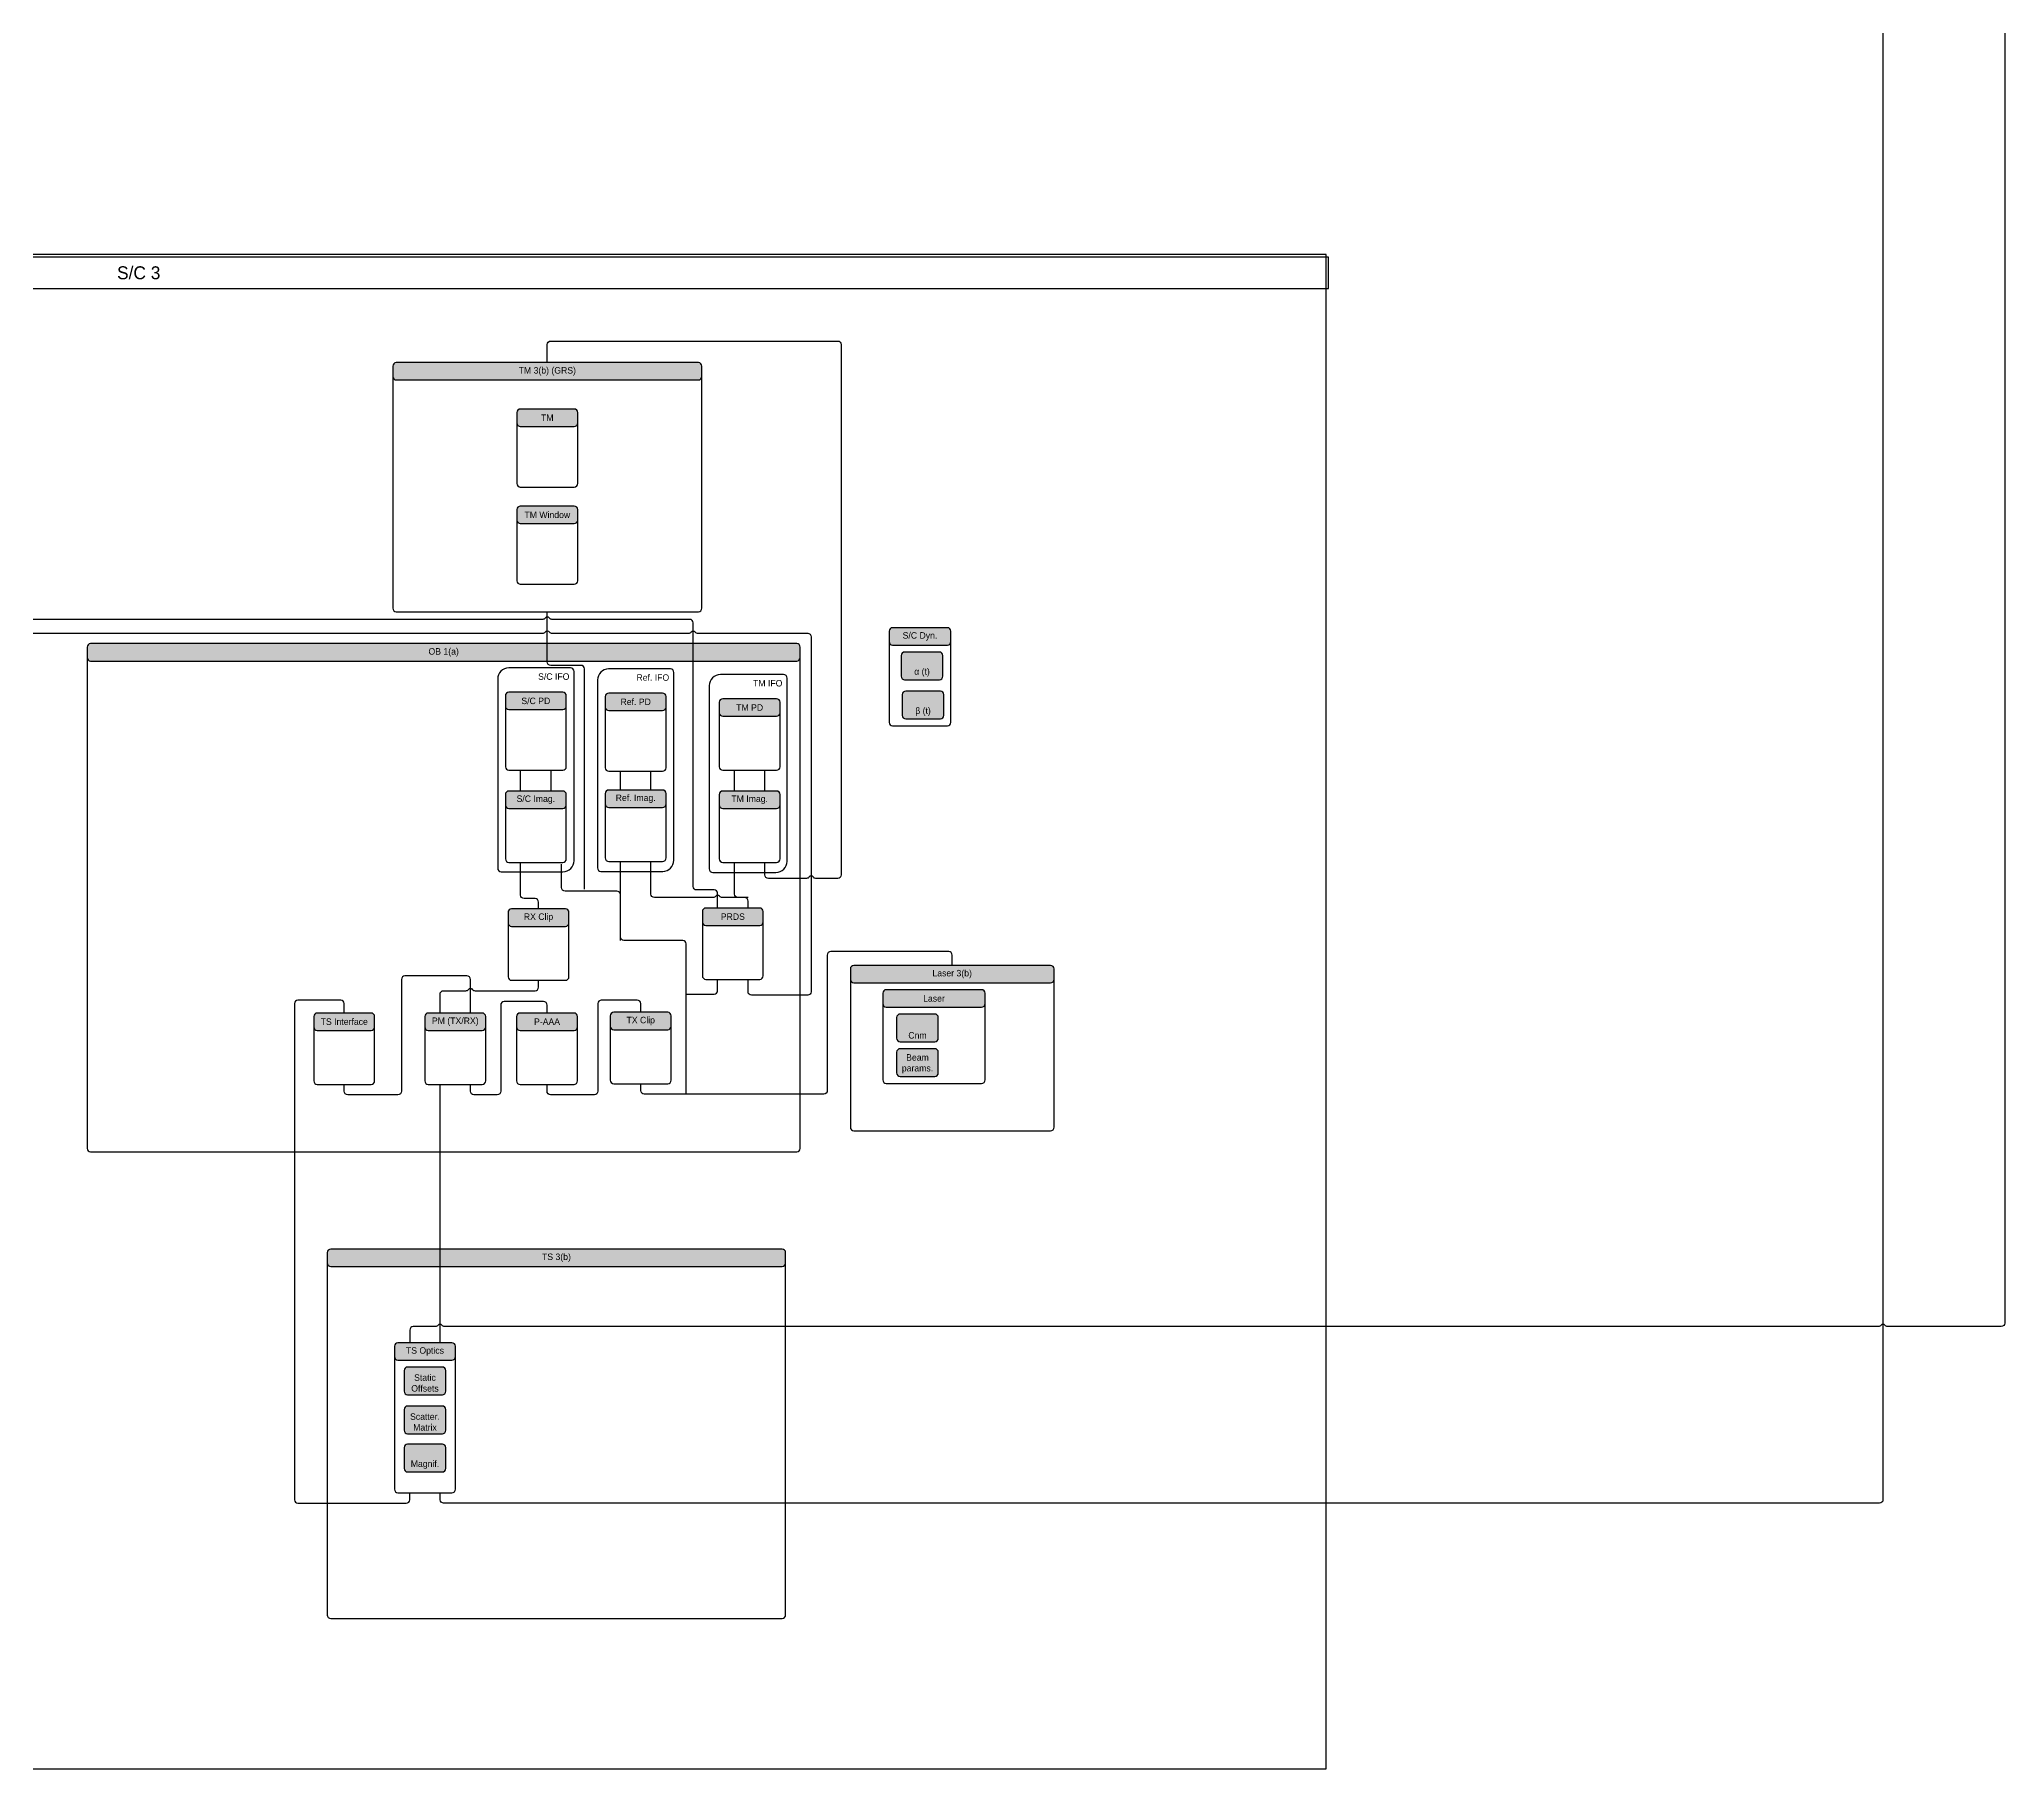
# Model space of a CAD drawing. Extents: x 0.7 to 97.6, y 0.4 to 62.8.
# Drawn here: x 47.35 to 82.76, y 0.45 to 31.6 of the extents above; entities that cross this region are included whole.
import ezdxf

# ---------------------------------------------------------------- set-up
doc = ezdxf.new("R2010")
doc.units = 0
doc.header["$MEASUREMENT"] = 0
for name, color, linetype in [('CONNECTOR', 7, 'CONTINUOUS'), ('FUNCTION_CONTAINER_GROUP', 252, 'CONTINUOUS'), ('FUNCTION_CONTAINERS', 251, 'CONTINUOUS'), ('INPUTS', 7, 'CONTINUOUS'), ('LASER', 7, 'CONTINUOUS'), ('OB', 251, 'CONTINUOUS'), ('S_C', 250, 'CONTINUOUS'), ('TM', 251, 'CONTINUOUS'), ('TS', 251, 'CONTINUOUS')]:
    doc.layers.add(name, color=color, linetype=linetype)
doc.styles.get("Standard").update_dxf_attribs({"font": 'txt.shx'})

msp = doc.modelspace()

# ---------------------------------------------------------------- hatches: boundary and pattern name
at = {"layer": 'FUNCTION_CONTAINERS'}
h = msp.add_hatch(color=253, dxfattribs=at)
h.paths.add_polyline_path([(56.017, 24.628), (56.989, 24.628, 0.414214), (57.051, 24.691), (57.051, 24.878, 0.414214), (56.989, 24.941), (56.503, 24.941), (56.017, 24.941, 0.414214), (55.955, 24.878), (55.955, 24.691, 0.414214)])
edge = h.paths.add_edge_path(flags=0)
edge = h.paths.add_edge_path(flags=0)
edge = h.paths.add_edge_path(flags=0)
h = msp.add_hatch(color=253, dxfattribs=at)
h.paths.add_polyline_path([(56.017, 22.878), (56.989, 22.878, 0.414214), (57.051, 22.941), (57.051, 23.128, 0.414214), (56.989, 23.191), (56.503, 23.191), (56.017, 23.191, 0.414214), (55.955, 23.128), (55.955, 22.941, 0.414214)])
edge = h.paths.add_edge_path(flags=0)
edge = h.paths.add_edge_path(flags=0)
edge = h.paths.add_edge_path(flags=0)
h = msp.add_hatch(color=253, dxfattribs=at)
h.paths.add_polyline_path([(62.723, 20.688), (63.709, 20.688, 0.414214), (63.771, 20.751), (63.771, 20.938, 0.414214), (63.709, 21.001), (63.216, 21.001), (62.723, 21.001, 0.414214), (62.661, 20.938), (62.661, 20.751, 0.414214)])
edge = h.paths.add_edge_path(flags=0)
edge = h.paths.add_edge_path(flags=0)
edge = h.paths.add_edge_path(flags=0)
h = msp.add_hatch(color=253, dxfattribs=at)
h.paths.add_polyline_path([(55.811, 19.526), (56.782, 19.526, 0.414214), (56.845, 19.589), (56.845, 19.776, 0.414214), (56.782, 19.839), (56.296, 19.839), (55.811, 19.839, 0.414214), (55.748, 19.776), (55.748, 19.589, 0.414214)])
edge = h.paths.add_edge_path(flags=0)
edge = h.paths.add_edge_path(flags=0)
edge = h.paths.add_edge_path(flags=0)
h = msp.add_hatch(color=253, dxfattribs=at)
h.paths.add_polyline_path([(57.609, 19.509), (58.58, 19.509, 0.414214), (58.643, 19.571), (58.643, 19.759, 0.414214), (58.58, 19.821), (58.095, 19.821), (57.609, 19.821, 0.414214), (57.546, 19.759), (57.546, 19.571, 0.414214)])
edge = h.paths.add_edge_path(flags=0)
edge = h.paths.add_edge_path(flags=0)
edge = h.paths.add_edge_path(flags=0)
h = msp.add_hatch(color=253, dxfattribs=at)
h.paths.add_polyline_path([(59.662, 19.407), (60.634, 19.407, 0.414214), (60.696, 19.469), (60.696, 19.657, 0.414214), (60.634, 19.719), (60.148, 19.719), (59.662, 19.719, 0.414214), (59.6, 19.657), (59.6, 19.469, 0.414214)])
edge = h.paths.add_edge_path(flags=0)
edge = h.paths.add_edge_path(flags=0)
edge = h.paths.add_edge_path(flags=0)
h = msp.add_hatch(color=253, dxfattribs=at)
h.paths.add_polyline_path([(55.811, 17.746), (56.782, 17.746, 0.414214), (56.845, 17.809), (56.845, 17.996, 0.414214), (56.782, 18.059), (56.296, 18.059), (55.811, 18.059, 0.414214), (55.748, 17.996), (55.748, 17.809, 0.414214)])
edge = h.paths.add_edge_path(flags=0)
edge = h.paths.add_edge_path(flags=0)
edge = h.paths.add_edge_path(flags=0)
h = msp.add_hatch(color=253, dxfattribs=at)
h.paths.add_polyline_path([(57.609, 17.764), (58.58, 17.764, 0.414214), (58.643, 17.826), (58.643, 18.014, 0.414214), (58.58, 18.076), (58.095, 18.076), (57.609, 18.076, 0.414214), (57.546, 18.014), (57.546, 17.826, 0.414214)])
edge = h.paths.add_edge_path(flags=0)
edge = h.paths.add_edge_path(flags=0)
edge = h.paths.add_edge_path(flags=0)
h = msp.add_hatch(color=253, dxfattribs=at)
h.paths.add_polyline_path([(59.662, 17.746), (60.634, 17.746, 0.414214), (60.696, 17.809), (60.696, 17.996, 0.414214), (60.634, 18.059), (60.148, 18.059), (59.662, 18.059, 0.414214), (59.6, 17.996), (59.6, 17.809, 0.414214)])
edge = h.paths.add_edge_path(flags=0)
edge = h.paths.add_edge_path(flags=0)
edge = h.paths.add_edge_path(flags=0)
h = msp.add_hatch(color=253, dxfattribs=at)
h.paths.add_polyline_path([(55.859, 15.621), (56.83, 15.621, 0.414214), (56.893, 15.684), (56.893, 15.871, 0.414214), (56.83, 15.934), (56.345, 15.934), (55.859, 15.934, 0.414214), (55.796, 15.871), (55.796, 15.684, 0.414214)])
edge = h.paths.add_edge_path(flags=0)
edge = h.paths.add_edge_path(flags=0)
edge = h.paths.add_edge_path(flags=0)
h = msp.add_hatch(color=253, dxfattribs=at)
h.paths.add_polyline_path([(59.359, 15.639), (60.33, 15.639, 0.414214), (60.393, 15.701), (60.393, 15.889, 0.414214), (60.33, 15.951), (59.845, 15.951), (59.359, 15.951, 0.414214), (59.296, 15.889), (59.296, 15.701, 0.414214)])
edge = h.paths.add_edge_path(flags=0)
edge = h.paths.add_edge_path(flags=0)
edge = h.paths.add_edge_path(flags=0)
h = msp.add_hatch(color=253, dxfattribs=at)
h.paths.add_polyline_path([(62.609, 14.166), (64.326, 14.166, 0.414214), (64.389, 14.229), (64.389, 14.416, 0.414214), (64.326, 14.479), (63.468, 14.479), (62.609, 14.479, 0.414214), (62.546, 14.416), (62.546, 14.229, 0.414214)])
edge = h.paths.add_edge_path(flags=0)
edge = h.paths.add_edge_path(flags=0)
edge = h.paths.add_edge_path(flags=0)
h = msp.add_hatch(color=253, dxfattribs=at)
h.paths.add_polyline_path([(52.359, 13.746), (53.33, 13.746, 0.414214), (53.393, 13.809), (53.393, 13.996, 0.414214), (53.33, 14.059), (52.845, 14.059), (52.359, 14.059, 0.414214), (52.296, 13.996), (52.296, 13.809, 0.414214)])
edge = h.paths.add_edge_path(flags=0)
edge = h.paths.add_edge_path(flags=0)
edge = h.paths.add_edge_path(flags=0)
h = msp.add_hatch(color=253, dxfattribs=at)
h.paths.add_polyline_path([(54.359, 13.746), (55.33, 13.746, 0.414214), (55.393, 13.809), (55.393, 13.996, 0.414214), (55.33, 14.059), (54.845, 14.059), (54.359, 14.059, 0.414214), (54.296, 13.996), (54.296, 13.809, 0.414214)])
edge = h.paths.add_edge_path(flags=0)
edge = h.paths.add_edge_path(flags=0)
edge = h.paths.add_edge_path(flags=0)
h = msp.add_hatch(color=253, dxfattribs=at)
h.paths.add_polyline_path([(56.013, 13.746), (56.984, 13.746, 0.414214), (57.046, 13.809), (57.046, 13.996, 0.414214), (56.984, 14.059), (56.498, 14.059), (56.013, 14.059, 0.414214), (55.95, 13.996), (55.95, 13.809, 0.414214)])
edge = h.paths.add_edge_path(flags=0)
edge = h.paths.add_edge_path(flags=0)
edge = h.paths.add_edge_path(flags=0)
h = msp.add_hatch(color=253, dxfattribs=at)
h.paths.add_polyline_path([(57.7, 13.759), (58.671, 13.759, 0.414214), (58.734, 13.822), (58.734, 14.009, 0.414214), (58.671, 14.072), (58.186, 14.072), (57.7, 14.072, 0.414214), (57.638, 14.009), (57.638, 13.822, 0.414214)])
edge = h.paths.add_edge_path(flags=0)
edge = h.paths.add_edge_path(flags=0)
edge = h.paths.add_edge_path(flags=0)
h = msp.add_hatch(color=253, dxfattribs=at)
h.paths.add_polyline_path([(53.813, 7.806), (54.785, 7.806, 0.414214), (54.847, 7.869), (54.847, 8.056, 0.414214), (54.785, 8.119), (54.299, 8.119), (53.813, 8.119, 0.414214), (53.751, 8.056), (53.751, 7.869, 0.414214)])
edge = h.paths.add_edge_path(flags=0)
edge = h.paths.add_edge_path(flags=0)
edge = h.paths.add_edge_path(flags=0)
at = {"layer": 'INPUTS'}
for points in [[(62.94, 20.063), (63.565, 20.063, 0.414214), (63.628, 20.126), (63.628, 20.501, 0.414214), (63.565, 20.563), (62.94, 20.563, 0.414214), (62.878, 20.501), (62.878, 20.126, 0.414214)], [(62.959, 19.358), (63.584, 19.358, 0.414214), (63.646, 19.42), (63.646, 19.795, 0.414214), (63.584, 19.858), (62.959, 19.858, 0.414214), (62.896, 19.795), (62.896, 19.42, 0.414214)], [(62.859, 13.541), (63.484, 13.541, 0.414214), (63.546, 13.604), (63.546, 13.979, 0.414214), (63.484, 14.041), (62.859, 14.041, 0.414214), (62.796, 13.979), (62.796, 13.604, 0.414214)], [(62.859, 12.916), (63.484, 12.916, 0.414214), (63.546, 12.979), (63.546, 13.354, 0.414214), (63.484, 13.416), (62.859, 13.416, 0.414214), (62.796, 13.354), (62.796, 12.979, 0.414214)], [(53.987, 7.181), (54.612, 7.181, 0.414214), (54.674, 7.244), (54.674, 7.619, 0.414214), (54.612, 7.681), (53.987, 7.681, 0.414214), (53.924, 7.619), (53.924, 7.244, 0.414214)], [(53.987, 6.479), (54.612, 6.479, 0.414214), (54.674, 6.541), (54.674, 6.916, 0.414214), (54.612, 6.979), (53.987, 6.979, 0.414214), (53.924, 6.916), (53.924, 6.541, 0.414214)], [(53.987, 5.791), (54.612, 5.791, 0.414214), (54.674, 5.854), (54.674, 6.229, 0.414214), (54.612, 6.291), (53.987, 6.291, 0.414214), (53.924, 6.229), (53.924, 5.854, 0.414214)]]:
    msp.add_hatch(color=254, dxfattribs=at).paths.add_polyline_path(points)
at = {"layer": 'LASER'}
h = msp.add_hatch(color=114, dxfattribs=at)
h.paths.add_polyline_path([(62.024, 14.604), (65.569, 14.604, 0.414214), (65.631, 14.666), (65.631, 14.854, 0.414214), (65.569, 14.916), (63.796, 14.916), (62.024, 14.916, 0.414214), (61.962, 14.854), (61.962, 14.666, 0.414214)])
edge = h.paths.add_edge_path(flags=0)
edge = h.paths.add_edge_path(flags=0)
edge = h.paths.add_edge_path(flags=0)
at = {"layer": 'OB'}
h = msp.add_hatch(color=7, dxfattribs=at)
h.paths.add_polyline_path([(48.276, 20.401), (60.995, 20.401, 0.414214), (61.058, 20.464), (61.058, 20.651, 0.414214), (60.995, 20.714), (54.636, 20.714), (48.276, 20.714, 0.414214), (48.214, 20.651), (48.214, 20.464, 0.414214)])
edge = h.paths.add_edge_path(flags=0)
edge = h.paths.add_edge_path(flags=0)
edge = h.paths.add_edge_path(flags=0)
at = {"layer": 'TM'}
h = msp.add_hatch(color=253, dxfattribs=at)
h.paths.add_polyline_path([(53.781, 25.464), (59.225, 25.464, 0.414214), (59.287, 25.526), (59.287, 25.714, 0.414214), (59.225, 25.776), (56.503, 25.776), (53.781, 25.776, 0.414214), (53.719, 25.714), (53.719, 25.526, 0.414214)])
edge = h.paths.add_edge_path(flags=0)
edge = h.paths.add_edge_path(flags=0)
edge = h.paths.add_edge_path(flags=0)
at = {"layer": 'TS'}
h = msp.add_hatch(color=253, dxfattribs=at)
h.paths.add_polyline_path([(52.602, 9.494), (60.734, 9.494, 0.414214), (60.796, 9.556), (60.796, 9.744, 0.414214), (60.734, 9.806), (56.668, 9.806), (52.602, 9.806, 0.414214), (52.54, 9.744), (52.54, 9.556, 0.414214)])
edge = h.paths.add_edge_path(flags=0)
edge = h.paths.add_edge_path(flags=0)
edge = h.paths.add_edge_path(flags=0)

# ---------------------------------------------------------------- linework, layer by layer
at = {"layer": 'CONNECTOR', "linetype": 'CONTINUOUS'}
for p, q in [((56.022, 18.059), (56.022, 18.434)), ((56.571, 18.059), (56.571, 18.434)), ((57.821, 18.076), (57.821, 18.416)), ((58.369, 18.076), (58.369, 18.416)), ((59.874, 18.059), (59.874, 18.434)), ((60.422, 18.059), (60.422, 18.434))]:
    msp.add_line(p, q, dxfattribs=at)
for points in [[(81.025, 43.156), (81.025, 43.281, 0.414214), (80.962, 43.343), (80.626, 43.343, 0.414214), (80.563, 43.281), (80.563, 5.291, -0.414214), (80.501, 5.229), (54.636, 5.229, -0.414214), (54.573, 5.291), (54.573, 5.416)], [(81.573, 40.453), (81.573, 40.203, 0.414214), (81.636, 40.14), (82.693, 40.14, -0.414214), (82.755, 40.078), (82.755, 8.473, -0.414214), (82.693, 8.411), (80.647, 8.411, -0.236068), (80.597, 8.436, 0.5), (80.53, 8.436, -0.236068), (80.48, 8.411), (54.654, 8.411, -0.236068), (54.604, 8.436, 0.5), (54.537, 8.436, -0.236068), (54.487, 8.411), (54.087, 8.411, 0.414214), (54.025, 8.348), (54.025, 8.119)], [(56.503, 25.776), (56.503, 26.104, -0.414214), (56.565, 26.166), (61.734, 26.166, -0.414214), (61.796, 26.104), (61.796, 16.547, -0.414214), (61.734, 16.485), (61.339, 16.485, -0.236068), (61.289, 16.51, 0.5), (61.222, 16.51, -0.236068), (61.172, 16.485), (60.485, 16.485, -0.414214), (60.422, 16.547), (60.422, 16.774)], [(57.171, 16.291), (57.171, 20.26, 0.414214), (57.109, 20.322), (56.565, 20.322, -0.414214), (56.503, 20.385), (56.503, 21.288)], [(59.571, 15.951), (59.571, 16.214, 0.414214), (59.508, 16.276), (59.193, 16.276, -0.414214), (59.13, 16.339), (59.13, 21.089, 0.414214), (59.068, 21.151), (56.586, 21.151, -0.236068), (56.536, 21.176, 0.5), (56.47, 21.176, -0.236068), (56.42, 21.151), (42.818, 21.151, 0.414214), (42.755, 21.089), (42.755, 16.339, -0.414214), (42.693, 16.276), (41.797, 16.276, 0.414214), (41.734, 16.214), (41.734, 14.464, -0.414214), (41.672, 14.401), (40.64, 14.401, -0.414214), (40.577, 14.464), (40.577, 14.651)], [(42.839, 20.901), (56.42, 20.901, 0.236068), (56.47, 20.926, -0.5), (56.536, 20.926, 0.236068), (56.586, 20.901), (59.047, 20.901, 0.236068), (59.097, 20.926, -0.5), (59.164, 20.926, 0.236068), (59.214, 20.901), (61.193, 20.901, -0.414214), (61.255, 20.839), (61.255, 14.443, -0.414214), (61.193, 14.381), (60.181, 14.381, -0.414214), (60.119, 14.443), (60.119, 14.666)], [(56.345, 15.934), (56.345, 16.059, 0.414214), (56.282, 16.121), (56.085, 16.121, -0.414214), (56.022, 16.184), (56.022, 16.774)], [(57.821, 15.367), (57.821, 16.194, 0.414214), (57.758, 16.256), (56.823, 16.256, -0.414214), (56.761, 16.319), (56.761, 16.739)], [(59.005, 12.599), (59.005, 15.304, 0.414214), (58.943, 15.367), (57.883, 15.367, -0.414214), (57.821, 15.429), (57.821, 16.791)], [(60.119, 15.951), (60.119, 16.076, 0.414214), (60.056, 16.139), (59.654, 16.139, -0.236068), (59.604, 16.164, 0.5), (59.537, 16.164, -0.236068), (59.487, 16.139), (58.431, 16.139, -0.414214), (58.369, 16.201), (58.369, 16.791)], [(60.119, 16.139), (59.936, 16.139, -0.414214), (59.874, 16.201), (59.874, 16.774)], [(63.796, 14.916), (63.796, 15.104, 0.414214), (63.734, 15.166), (61.609, 15.166, 0.414214), (61.546, 15.104), (61.546, 12.661, -0.414214), (61.484, 12.599), (58.248, 12.599, -0.414214), (58.186, 12.661), (58.186, 12.786)], [(55.119, 14.059), (55.119, 14.666, 0.414214), (55.056, 14.729), (53.937, 14.729, 0.414214), (53.875, 14.666), (53.875, 12.649, -0.414214), (53.812, 12.586), (52.907, 12.586, -0.414214), (52.845, 12.649), (52.845, 12.774)], [(54.571, 14.059), (54.571, 14.399, -0.414214), (54.633, 14.461), (55.035, 14.461, 0.236068), (55.085, 14.486, -0.5), (55.152, 14.486, 0.236068), (55.202, 14.461), (56.282, 14.461, 0.414214), (56.345, 14.524), (56.345, 14.649)], [(59.005, 14.401), (59.508, 14.401, 0.414214), (59.571, 14.464), (59.571, 14.666)], [(52.845, 14.059), (52.845, 14.229, 0.414214), (52.782, 14.291), (52.012, 14.291, 0.414214), (51.949, 14.229), (51.949, 5.291, 0.414214), (52.012, 5.229), (53.962, 5.229, 0.414214), (54.025, 5.291), (54.025, 5.416)], [(56.498, 14.059), (56.498, 14.203, 0.414214), (56.436, 14.265), (55.726, 14.265, 0.414214), (55.664, 14.203), (55.664, 12.649, -0.414214), (55.601, 12.586), (55.181, 12.586, -0.414214), (55.119, 12.649), (55.119, 12.774)], [(58.186, 14.072), (58.186, 14.229, 0.414214), (58.123, 14.291), (57.476, 14.291, 0.414214), (57.414, 14.229), (57.414, 12.649, -0.414214), (57.351, 12.586), (56.561, 12.586, -0.414214), (56.498, 12.649), (56.498, 12.774)], [(54.573, 8.119), (54.573, 8.305, 0.414214), (54.572, 8.306, -0.414214), (54.571, 8.308), (54.571, 12.774)]]:
    msp.add_lwpolyline(points, format="xyb", dxfattribs=at)
at = {"layer": 'FUNCTION_CONTAINER_GROUP', "linetype": 'CONTINUOUS'}
for points in [[(55.671, 16.604), (56.784, 16.604, 0.4142), (56.984, 16.804), (56.984, 20.214, 0.414214), (56.921, 20.276), (55.809, 20.276, 0.4142), (55.609, 20.076), (55.609, 16.666, 0.414214)], [(57.47, 16.611), (58.582, 16.611, 0.4142), (58.782, 16.811), (58.782, 20.196, 0.414214), (58.72, 20.259), (57.607, 20.259, 0.4142), (57.407, 20.059), (57.407, 16.673, 0.414214)], [(59.484, 16.592), (60.621, 16.592, 0.4142), (60.821, 16.792), (60.821, 20.094, 0.414214), (60.759, 20.157), (59.621, 20.157, 0.4142), (59.421, 19.957), (59.421, 16.655, 0.414214)]]:
    msp.add_lwpolyline(points, format="xyb", close=True, dxfattribs=at)
at = {"layer": 'FUNCTION_CONTAINERS', "linetype": 'CONTINUOUS'}
for points in [[(56.017, 23.536), (56.503, 23.536), (56.989, 23.536, 0.414214), (57.051, 23.598), (57.051, 24.878, 0.414214), (56.989, 24.941), (56.503, 24.941), (56.017, 24.941, 0.414214), (55.955, 24.878), (55.955, 23.598, 0.414214)], [(56.017, 24.628), (56.989, 24.628, 0.414214), (57.051, 24.691), (57.051, 24.878, 0.414214), (56.989, 24.941), (56.503, 24.941), (56.017, 24.941, 0.414214), (55.955, 24.878), (55.955, 24.691, 0.414214)], [(56.017, 21.786), (56.503, 21.786), (56.989, 21.786, 0.414214), (57.051, 21.848), (57.051, 23.128, 0.414214), (56.989, 23.191), (56.503, 23.191), (56.017, 23.191, 0.414214), (55.955, 23.128), (55.955, 21.848, 0.414214)], [(56.017, 22.878), (56.989, 22.878, 0.414214), (57.051, 22.941), (57.051, 23.128, 0.414214), (56.989, 23.191), (56.503, 23.191), (56.017, 23.191, 0.414214), (55.955, 23.128), (55.955, 22.941, 0.414214)], [(62.723, 19.233), (63.216, 19.233), (63.709, 19.233, 0.414214), (63.771, 19.295), (63.771, 20.938, 0.414214), (63.709, 21.001), (63.216, 21.001), (62.723, 21.001, 0.414214), (62.661, 20.938), (62.661, 19.295, 0.414214)], [(62.723, 20.688), (63.709, 20.688, 0.414214), (63.771, 20.751), (63.771, 20.938, 0.414214), (63.709, 21.001), (63.216, 21.001), (62.723, 21.001, 0.414214), (62.661, 20.938), (62.661, 20.751, 0.414214)], [(55.811, 18.434), (56.296, 18.434), (56.782, 18.434, 0.414214), (56.845, 18.496), (56.845, 19.776, 0.414214), (56.782, 19.839), (56.296, 19.839), (55.811, 19.839, 0.414214), (55.748, 19.776), (55.748, 18.496, 0.414214)], [(55.811, 19.526), (56.782, 19.526, 0.414214), (56.845, 19.589), (56.845, 19.776, 0.414214), (56.782, 19.839), (56.296, 19.839), (55.811, 19.839, 0.414214), (55.748, 19.776), (55.748, 19.589, 0.414214)], [(57.609, 18.416), (58.095, 18.416), (58.58, 18.416, 0.414214), (58.643, 18.479), (58.643, 19.759, 0.414214), (58.58, 19.821), (58.095, 19.821), (57.609, 19.821, 0.414214), (57.546, 19.759), (57.546, 18.479, 0.414214)], [(57.609, 19.509), (58.58, 19.509, 0.414214), (58.643, 19.571), (58.643, 19.759, 0.414214), (58.58, 19.821), (58.095, 19.821), (57.609, 19.821, 0.414214), (57.546, 19.759), (57.546, 19.571, 0.414214)], [(59.662, 18.434), (60.148, 18.434), (60.634, 18.434, 0.414214), (60.696, 18.496), (60.696, 19.657, 0.414214), (60.634, 19.719), (60.148, 19.719), (59.662, 19.719, 0.414214), (59.6, 19.657), (59.6, 18.496, 0.414214)], [(59.662, 19.407), (60.634, 19.407, 0.414214), (60.696, 19.469), (60.696, 19.657, 0.414214), (60.634, 19.719), (60.148, 19.719), (59.662, 19.719, 0.414214), (59.6, 19.657), (59.6, 19.469, 0.414214)], [(55.811, 16.774), (56.296, 16.774), (56.782, 16.774, 0.414214), (56.845, 16.836), (56.845, 17.996, 0.414214), (56.782, 18.059), (56.296, 18.059), (55.811, 18.059, 0.414214), (55.748, 17.996), (55.748, 16.836, 0.414214)], [(55.811, 17.746), (56.782, 17.746, 0.414214), (56.845, 17.809), (56.845, 17.996, 0.414214), (56.782, 18.059), (56.296, 18.059), (55.811, 18.059, 0.414214), (55.748, 17.996), (55.748, 17.809, 0.414214)], [(57.609, 16.791), (58.095, 16.791), (58.58, 16.791, 0.414214), (58.643, 16.854), (58.643, 18.014, 0.414214), (58.58, 18.076), (58.095, 18.076), (57.609, 18.076, 0.414214), (57.546, 18.014), (57.546, 16.854, 0.414214)], [(57.609, 17.764), (58.58, 17.764, 0.414214), (58.643, 17.826), (58.643, 18.014, 0.414214), (58.58, 18.076), (58.095, 18.076), (57.609, 18.076, 0.414214), (57.546, 18.014), (57.546, 17.826, 0.414214)], [(59.662, 16.774), (60.148, 16.774), (60.634, 16.774, 0.414214), (60.696, 16.836), (60.696, 17.996, 0.414214), (60.634, 18.059), (60.148, 18.059), (59.662, 18.059, 0.414214), (59.6, 17.996), (59.6, 16.836, 0.414214)], [(59.662, 17.746), (60.634, 17.746, 0.414214), (60.696, 17.809), (60.696, 17.996, 0.414214), (60.634, 18.059), (60.148, 18.059), (59.662, 18.059, 0.414214), (59.6, 17.996), (59.6, 17.809, 0.414214)], [(55.859, 14.649), (56.345, 14.649), (56.83, 14.649, 0.414214), (56.893, 14.711), (56.893, 15.871, 0.414214), (56.83, 15.934), (56.345, 15.934), (55.859, 15.934, 0.414214), (55.796, 15.871), (55.796, 14.711, 0.414214)], [(55.859, 15.621), (56.83, 15.621, 0.414214), (56.893, 15.684), (56.893, 15.871, 0.414214), (56.83, 15.934), (56.345, 15.934), (55.859, 15.934, 0.414214), (55.796, 15.871), (55.796, 15.684, 0.414214)], [(59.359, 14.666), (59.845, 14.666), (60.33, 14.666, 0.414214), (60.393, 14.729), (60.393, 15.889, 0.414214), (60.33, 15.951), (59.845, 15.951), (59.359, 15.951, 0.414214), (59.296, 15.889), (59.296, 14.729, 0.414214)], [(59.359, 15.639), (60.33, 15.639, 0.414214), (60.393, 15.701), (60.393, 15.889, 0.414214), (60.33, 15.951), (59.845, 15.951), (59.359, 15.951, 0.414214), (59.296, 15.889), (59.296, 15.701, 0.414214)], [(62.609, 12.791), (63.468, 12.791), (64.326, 12.791, 0.414214), (64.389, 12.854), (64.389, 14.416, 0.414214), (64.326, 14.479), (63.468, 14.479), (62.609, 14.479, 0.414214), (62.546, 14.416), (62.546, 12.854, 0.414214)], [(62.609, 14.166), (64.326, 14.166, 0.414214), (64.389, 14.229), (64.389, 14.416, 0.414214), (64.326, 14.479), (63.468, 14.479), (62.609, 14.479, 0.414214), (62.546, 14.416), (62.546, 14.229, 0.414214)], [(52.359, 12.774), (52.845, 12.774), (53.33, 12.774, 0.414214), (53.393, 12.836), (53.393, 13.996, 0.414214), (53.33, 14.059), (52.845, 14.059), (52.359, 14.059, 0.414214), (52.296, 13.996), (52.296, 12.836, 0.414214)], [(52.359, 13.746), (53.33, 13.746, 0.414214), (53.393, 13.809), (53.393, 13.996, 0.414214), (53.33, 14.059), (52.845, 14.059), (52.359, 14.059, 0.414214), (52.296, 13.996), (52.296, 13.809, 0.414214)], [(54.359, 12.774), (54.845, 12.774), (55.33, 12.774, 0.414214), (55.393, 12.836), (55.393, 13.996, 0.414214), (55.33, 14.059), (54.845, 14.059), (54.359, 14.059, 0.414214), (54.296, 13.996), (54.296, 12.836, 0.414214)], [(54.359, 13.746), (55.33, 13.746, 0.414214), (55.393, 13.809), (55.393, 13.996, 0.414214), (55.33, 14.059), (54.845, 14.059), (54.359, 14.059, 0.414214), (54.296, 13.996), (54.296, 13.809, 0.414214)], [(56.013, 12.774), (56.498, 12.774), (56.984, 12.774, 0.414214), (57.046, 12.836), (57.046, 13.996, 0.414214), (56.984, 14.059), (56.498, 14.059), (56.013, 14.059, 0.414214), (55.95, 13.996), (55.95, 12.836, 0.414214)], [(56.013, 13.746), (56.984, 13.746, 0.414214), (57.046, 13.809), (57.046, 13.996, 0.414214), (56.984, 14.059), (56.498, 14.059), (56.013, 14.059, 0.414214), (55.95, 13.996), (55.95, 13.809, 0.414214)], [(57.7, 12.786), (58.186, 12.786), (58.671, 12.786, 0.414214), (58.734, 12.849), (58.734, 14.009, 0.414214), (58.671, 14.072), (58.186, 14.072), (57.7, 14.072, 0.414214), (57.638, 14.009), (57.638, 12.849, 0.414214)], [(57.7, 13.759), (58.671, 13.759, 0.414214), (58.734, 13.822), (58.734, 14.009, 0.414214), (58.671, 14.072), (58.186, 14.072), (57.7, 14.072, 0.414214), (57.638, 14.009), (57.638, 13.822, 0.414214)], [(53.813, 5.416), (54.299, 5.416), (54.785, 5.416, 0.414214), (54.847, 5.479), (54.847, 8.056, 0.414214), (54.785, 8.119), (54.299, 8.119), (53.813, 8.119, 0.414214), (53.751, 8.056), (53.751, 5.479, 0.414214)], [(53.813, 7.806), (54.785, 7.806, 0.414214), (54.847, 7.869), (54.847, 8.056, 0.414214), (54.785, 8.119), (54.299, 8.119), (53.813, 8.119, 0.414214), (53.751, 8.056), (53.751, 7.869, 0.414214)]]:
    msp.add_lwpolyline(points, format="xyb", close=True, dxfattribs=at)
at = {"layer": 'INPUTS', "linetype": 'CONTINUOUS'}
for points in [[(62.94, 20.063), (63.565, 20.063, 0.414214), (63.628, 20.126), (63.628, 20.501, 0.414214), (63.565, 20.563), (62.94, 20.563, 0.414214), (62.878, 20.501), (62.878, 20.126, 0.414214)], [(62.959, 19.358), (63.584, 19.358, 0.414214), (63.646, 19.42), (63.646, 19.795, 0.414214), (63.584, 19.858), (62.959, 19.858, 0.414214), (62.896, 19.795), (62.896, 19.42, 0.414214)], [(62.859, 13.541), (63.484, 13.541, 0.414214), (63.546, 13.604), (63.546, 13.979, 0.414214), (63.484, 14.041), (62.859, 14.041, 0.414214), (62.796, 13.979), (62.796, 13.604, 0.414214)], [(62.859, 12.916), (63.484, 12.916, 0.414214), (63.546, 12.979), (63.546, 13.354, 0.414214), (63.484, 13.416), (62.859, 13.416, 0.414214), (62.796, 13.354), (62.796, 12.979, 0.414214)], [(53.987, 7.181), (54.612, 7.181, 0.414214), (54.674, 7.244), (54.674, 7.619, 0.414214), (54.612, 7.681), (53.987, 7.681, 0.414214), (53.924, 7.619), (53.924, 7.244, 0.414214)], [(53.987, 6.479), (54.612, 6.479, 0.414214), (54.674, 6.541), (54.674, 6.916, 0.414214), (54.612, 6.979), (53.987, 6.979, 0.414214), (53.924, 6.916), (53.924, 6.541, 0.414214)], [(53.987, 5.791), (54.612, 5.791, 0.414214), (54.674, 5.854), (54.674, 6.229, 0.414214), (54.612, 6.291), (53.987, 6.291, 0.414214), (53.924, 6.229), (53.924, 5.854, 0.414214)]]:
    msp.add_lwpolyline(points, format="xyb", close=True, dxfattribs=at)
at = {"layer": 'LASER', "linetype": 'CONTINUOUS'}
for points in [[(62.024, 11.937), (63.796, 11.937), (65.569, 11.937, 0.414214), (65.631, 12), (65.631, 14.854, 0.414214), (65.569, 14.916), (63.796, 14.916), (62.024, 14.916, 0.414214), (61.962, 14.854), (61.962, 12, 0.414214)], [(62.024, 14.604), (65.569, 14.604, 0.414214), (65.631, 14.666), (65.631, 14.854, 0.414214), (65.569, 14.916), (63.796, 14.916), (62.024, 14.916, 0.414214), (61.962, 14.854), (61.962, 14.666, 0.414214)]]:
    msp.add_lwpolyline(points, format="xyb", close=True, dxfattribs=at)
at = {"layer": 'OB', "linetype": 'CONTINUOUS'}
for points in [[(48.276, 11.558), (54.636, 11.558), (60.995, 11.558, 0.414214), (61.058, 11.62), (61.058, 20.651, 0.414214), (60.995, 20.714), (54.636, 20.714), (48.276, 20.714, 0.414214), (48.214, 20.651), (48.214, 11.62, 0.414214)], [(48.276, 20.401), (60.995, 20.401, 0.414214), (61.058, 20.464), (61.058, 20.651, 0.414214), (60.995, 20.714), (54.636, 20.714), (48.276, 20.714, 0.414214), (48.214, 20.651), (48.214, 20.464, 0.414214)]]:
    msp.add_lwpolyline(points, format="xyb", close=True, dxfattribs=at)
at = {"layer": 'S_C', "linetype": 'CONTINUOUS'}
for points in [[(27.708, 27.112), (49.143, 27.112), (70.577, 27.112), (70.577, 27.675), (49.143, 27.675), (27.708, 27.675)], [(27.755, 0.445), (49.143, 0.445), (70.53, 0.445), (70.53, 27.722), (49.143, 27.722), (27.755, 27.722)]]:
    msp.add_lwpolyline(points, close=True, dxfattribs=at)
at = {"layer": 'TM', "linetype": 'CONTINUOUS'}
for points in [[(53.781, 21.288), (56.503, 21.288), (59.225, 21.288, 0.414214), (59.287, 21.351), (59.287, 25.714, 0.414214), (59.225, 25.776), (56.503, 25.776), (53.781, 25.776, 0.414214), (53.719, 25.714), (53.719, 21.351, 0.414214)], [(53.781, 25.464), (59.225, 25.464, 0.414214), (59.287, 25.526), (59.287, 25.714, 0.414214), (59.225, 25.776), (56.503, 25.776), (53.781, 25.776, 0.414214), (53.719, 25.714), (53.719, 25.526, 0.414214)]]:
    msp.add_lwpolyline(points, format="xyb", close=True, dxfattribs=at)
at = {"layer": 'TS', "linetype": 'CONTINUOUS'}
for points in [[(52.602, 3.151), (56.668, 3.151), (60.734, 3.151, 0.414214), (60.796, 3.214), (60.796, 9.744, 0.414214), (60.734, 9.806), (56.668, 9.806), (52.602, 9.806, 0.414214), (52.54, 9.744), (52.54, 3.214, 0.414214)], [(52.602, 9.494), (60.734, 9.494, 0.414214), (60.796, 9.556), (60.796, 9.744, 0.414214), (60.734, 9.806), (56.668, 9.806), (52.602, 9.806, 0.414214), (52.54, 9.744), (52.54, 9.556, 0.414214)]]:
    msp.add_lwpolyline(points, format="xyb", close=True, dxfattribs=at)

# ---------------------------------------------------------------- texts
at = {"layer": 'FUNCTION_CONTAINER_GROUP', "char_height": 0.1167, "attachment_point": 6}
for s, insert, width in [('\\C7;\\fFranklin Gothic Book|b0|i0|;\\H0.11670010909438;S/C IFO', (56.901, 20.12), 1.375), ('\\C7;\\fFranklin Gothic Book|b0|i0|;\\H0.11670010909438;Ref. IFO', (58.699, 20.102), 1.375), ('\\C7;\\fFranklin Gothic Book|b0|i0|;\\H0.11670010909438;TM IFO', (60.738, 20), 1.39966)]:
    msp.add_mtext(s, dxfattribs=dict(at, insert=insert, width=width))
at = {"layer": 'FUNCTION_CONTAINERS', "char_height": 0.1167, "attachment_point": 5}
for s, insert, width in [('\\C7;\\fFranklin Gothic Book|b0|i0|;\\H0.11670010909438;TM', (56.503, 24.784), 1.09633), ('\\C7;\\fFranklin Gothic Book|b0|i0|;\\H0.11670010909438;TM Window', (56.503, 23.034), 1.09633), ('\\C7;\\fFranklin Gothic Book|b0|i0|;\\H0.11670010909438;S/C Dyn.', (63.216, 20.845), 1.11067), ('\\C7;\\fFranklin Gothic Book|b0|i0|;\\H0.11670010909438;S/C PD ', (56.296, 19.682), 1.09633), ('\\C7;\\fFranklin Gothic Book|b0|i0|;\\H0.11670010909438;Ref. PD', (58.095, 19.665), 1.09633), ('\\C7;\\fFranklin Gothic Book|b0|i0|;\\H0.11670010909438;TM PD', (60.148, 19.563), 1.09633), ('\\C7;\\fFranklin Gothic Book|b0|i0|;\\H0.11670010909438;S/C Imag.', (56.296, 17.903), 1.09633), ('\\C7;\\fFranklin Gothic Book|b0|i0|;\\H0.11670010909438;Ref. Imag. ', (58.095, 17.92), 1.09633), ('\\C7;\\fFranklin Gothic Book|b0|i0|;\\H0.11670010909438;TM Imag. ', (60.148, 17.903), 1.09633), ('\\C7;\\fFranklin Gothic Book|b0|i0|;\\H0.11670010909438;RX Clip', (56.345, 15.778), 1.09633), ('\\C7;\\fFranklin Gothic Book|b0|i0|;\\H0.11670010909438;PRDS', (59.845, 15.795), 1.09633), ('\\C7;\\fFranklin Gothic Book|b0|i0|;\\H0.11670010909438;Laser', (63.468, 14.322), 1.8422), ('\\C7;\\fFranklin Gothic Book|b0|i0|;\\H0.11670010909438;TS Interface', (52.845, 13.903), 1.09633), ('\\C7;\\fFranklin Gothic Book|b0|i0|;\\H0.11670010909438;PM (TX/RX)', (54.845, 13.903), 1.09633), ('\\C7;\\fFranklin Gothic Book|b0|i0|;\\H0.11670010909438;P-AAA', (56.498, 13.903), 1.09633), ('\\C7;\\fFranklin Gothic Book|b0|i0|;\\H0.11670010909438;TX Clip', (58.186, 13.915), 1.09633), ('\\C7;\\fFranklin Gothic Book|b0|i0|;\\H0.11670010909438;TS Optics', (54.299, 7.962), 1.09633)]:
    msp.add_mtext(s, dxfattribs=dict(at, insert=insert, width=width))
at = {"layer": 'INPUTS', "width": 0.75, "attachment_point": 8}
for s, insert, char_height in [('\\C89;\\fSymbol|b0|i0|;\\H0.11556077748537;a\\fFranklin Gothic Book|b0|i0|;\\H0.11670010909438; (t)', (63.253, 20.119), 0.11556), ('\\C89;\\fSymbol|b0|i0|;\\H0.11556077748537;b\\fFranklin Gothic Book|b0|i0|;\\H0.11670010909438; (t)', (63.271, 19.413), 0.11556), ('\\C89;\\fFranklin Gothic Book|b0|i0|;\\H0.11670010909438;Cnm', (63.171, 13.597), 0.1167), ('\\C89;\\fFranklin Gothic Book|b0|i0|;\\H0.11670010909438;Beam \\Pparams.', (63.171, 12.972), 0.1167), ('\\C89;\\fFranklin Gothic Book|b0|i0|;\\H0.11670010909438;Static \\POffsets', (54.299, 7.237), 0.1167), ('\\C89;\\fFranklin Gothic Book|b0|i0|;\\H0.11670010909438;Scatter.\\PMatrix', (54.299, 6.534), 0.1167), ('\\C89;\\fFranklin Gothic Book|b0|i0|;\\H0.11670010909438;Magnif.', (54.299, 5.847), 0.1167)]:
    msp.add_mtext(s, dxfattribs=dict(at, insert=insert, char_height=char_height))
at = {"layer": 'LASER', "insert": (63.796, 14.76), "char_height": 0.1167, "width": 3.66972, "attachment_point": 5}
msp.add_mtext('\\C7;\\fFranklin Gothic Book|b0|i0|;\\H0.11670010909438;Laser 3(b)', dxfattribs=at)
at = {"layer": 'OB', "insert": (54.636, 20.557), "char_height": 0.1167, "width": 12.84404, "attachment_point": 5}
msp.add_mtext('\\C89;\\fFranklin Gothic Book|b0|i0|;\\H0.11670010909438;OB 1(a)', dxfattribs=at)
at = {"layer": 'S_C', "insert": (49.143, 27.394), "char_height": 0.2334, "width": 42.86898, "attachment_point": 5}
msp.add_mtext('\\C7;\\fFranklin Gothic Book|b0|i0|;\\H0.23339754715562;S/C 3', dxfattribs=at)
at = {"layer": 'TM', "insert": (56.503, 25.62), "char_height": 0.1167, "width": 5.56881, "attachment_point": 5}
msp.add_mtext('\\C7;\\fFranklin Gothic Book|b0|i0|;\\H0.11670010909438;TM 3(b) (GRS)', dxfattribs=at)
at = {"layer": 'TS', "insert": (56.668, 9.65), "char_height": 0.1167, "width": 8.25688, "attachment_point": 5}
msp.add_mtext('\\C7;\\fFranklin Gothic Book|b0|i0|;\\H0.11670010909438;TS 3(b)', dxfattribs=at)

doc.saveas('drawing.dxf')
